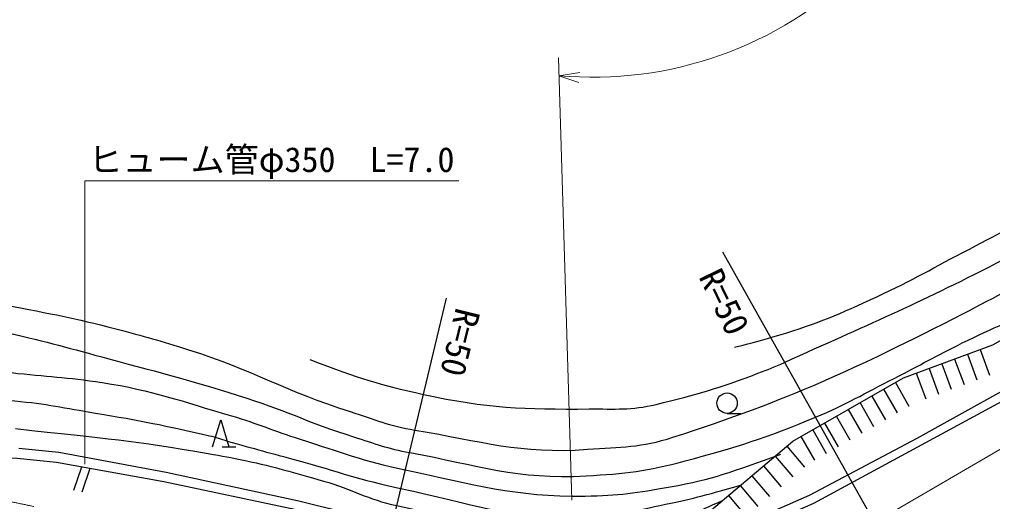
# Model space of a CAD drawing. Units: millimetres, scale not verified. Extents: x 40000 to 680000, y 20000 to 380000.
# Drawn here: x 324021 to 395462, y 296267 to 331696 of the extents above; entities that cross this region are included whole.
import ezdxf
from ezdxf.enums import TextEntityAlignment as Align

# ---------------------------------------------------------------- set-up
doc = ezdxf.new("R2010")
doc.units = ezdxf.units.MM
doc.header["$LTSCALE"] = 1000
doc.linetypes.add('CHAIN', pattern=[18.5, 12, -1.5, 3.5, -1.5])
for name, color, linetype, lineweight in [('M-BGD', 7, 'Continuous', 25), ('M-BMK', 2, 'CHAIN', 13), ('M-BMK-SRVR', 3, 'Continuous', 25), ('M-STR-HTXT', 7, 'Continuous', 13)]:
    doc.layers.add(name, color=color, linetype=linetype, lineweight=lineweight)
doc.styles.add('ＭＳ ゴシック', font='')
doc.styles.get('ＭＳ ゴシック').set_extended_font_data('MS Gothic')

msp = doc.modelspace()

# ---------------------------------------------------------------- linework, layer by layer
at = {"layer": 'M-BGD'}
for p, q in [((394552, 307436), (395247, 305560)), ((392676, 306741), (393371, 304865)), ((393614, 307088), (394309, 305213)), ((390801, 306046), (391496, 304170)), ((391739, 306393), (392434, 304518)), ((389863, 305698), (390558, 303823)), ((387468, 304514), (388461, 302779)), ((388336, 305011), (389329, 303275)), ((386600, 304018), (387593, 302282)), ((384864, 303024), (385858, 301289)), ((385732, 303521), (386725, 301785)), ((338195, 300277), (338795, 302277)), ((338795, 302277), (339395, 300277)), ((375973, 302748), (376973, 302748)), ((383996, 302528), (384990, 300792)), ((382260, 301534), (383254, 299798)), ((383128, 302031), (384122, 300295)), ((381392, 301038), (382386, 299302)), ((338895, 300277), (339895, 300277)), ((380364, 300333), (381654, 298804)), ((379506, 299609), (380795, 298080)), ((328003, 297098), (328601, 298829)), ((328618, 296983), (329217, 298717)), ((378648, 298885), (379937, 297356)), ((377790, 298162), (379079, 296633)), ((376931, 297438), (378221, 295909)), ((376073, 296714), (377362, 295185))]:
    msp.add_line(p, q, dxfattribs=at)
for points in [[(323977, 300185), (326903, 299887), (334790, 298425), (344522, 296332), (351341, 294621), (355011, 293262), (357128, 292637), (360471, 291897), (363771, 291633), (366199, 291838), (370182, 292536), (373924, 293562), (377392, 294699), (382036, 296737), (389934, 300921), (408974, 311501), (413684, 313449), (417578, 314771), (419942, 315415), (425702, 316565), (429240, 317102)], [(260626, 294903), (307274, 299567), (315413, 299772), (319586, 299698), (323847, 299467), (326729, 299168), (334609, 297740), (344336, 295673), (351169, 294052), (354825, 292699), (356986, 292061), (360378, 291384), (363766, 291038), (366275, 291250), (370309, 291957), (374092, 292952), (377629, 294077), (382336, 296149), (409349, 310790), (413971, 312777), (417787, 314088), (420062, 314743), (425787, 315920), (429725, 316412)], [(374357, 295267), (380793, 300695), (388935, 305354), (395480, 307780), (402733, 311863)]]:
    msp.add_lwpolyline(points, dxfattribs=at)
msp.add_circle((375973, 303498), 750, dxfattribs=at)
for points, knots in [([(308599, 310756), (311682, 310679), (312621, 310626), (315177, 310309), (318343, 309915), (320067, 309372), (323177, 308665), (326095, 308002), (327705, 307532), (330593, 306751), (334564, 305677), (336810, 305135), (340721, 303860), (343809, 302852), (345442, 302004), (348540, 301028), (350138, 300524), (351021, 300164), (352670, 299864), (357697, 298952), (360537, 297871), (365638, 298157), (368497, 298317), (370120, 298513), (372887, 299252), (376700, 300271), (378825, 300946), (382469, 302465), (384791, 303432), (385998, 304183), (388243, 305320), (390206, 306314), (391269, 306944), (393240, 307922), (395598, 309093), (397007, 309574), (399319, 310831), (404382, 313585), (407236, 315126), (412026, 318332), (413408, 319257), (414166, 319800), (415504, 320787), (418616, 323082), (420424, 324287), (423436, 326713), (423964, 327139), (424242, 327398), (424764, 327831), (425399, 328360), (425806, 328596), (426405, 329166), (426920, 329656), (427094, 329850), (427646, 330497)], [0, 0, 0, 0, 1, 1, 1, 2, 2, 2, 3, 3, 3, 4, 4, 4, 5, 5, 5, 6, 6, 6, 7, 7, 7, 8, 8, 8, 9, 9, 9, 10, 10, 10, 11, 11, 11, 12, 12, 12, 13, 13, 13, 14, 14, 14, 15, 15, 15, 16, 16, 16, 17, 17, 17, 18, 18, 18, 18]), ([(322725, 310765), (326743, 309986), (327865, 309804), (331104, 308955), (333202, 308404), (334375, 308081), (336443, 307424), (341172, 305920), (343573, 304367), (348307, 302878), (350146, 302299), (351149, 301828), (353053, 301517), (357967, 300713), (360758, 299741), (365724, 300106), (368193, 300288), (369644, 300229), (371998, 300991), (380615, 303779), (385262, 305964), (393327, 310084), (398189, 312568), (400769, 314236), (405413, 317109), (408299, 318894), (409881, 319951), (412665, 321891), (416762, 324747), (418058, 325857), (422803, 329681)], [0, 0, 0, 0, 1, 1, 1, 2, 2, 2, 3, 3, 3, 4, 4, 4, 5, 5, 5, 6, 6, 6, 7, 7, 7, 8, 8, 8, 9, 9, 9, 10, 10, 10, 10]), ([(345343, 306695), (349078, 305276), (350363, 304885), (353691, 304144), (358346, 303108), (361085, 303036), (365854, 303073), (367779, 303088), (368899, 302959), (370771, 303408), (373735, 304119), (375385, 304604), (378233, 305690), (379003, 305983), (379433, 306153), (380184, 306493), (386316, 309271), (389807, 310722), (395788, 313811), (398520, 315222), (400028, 316057), (402701, 317577), (405058, 318918), (406320, 319769), (408608, 321226), (410005, 322115), (410825, 322562), (412158, 323545), (414186, 325040), (414815, 325771), (416909, 327906)], [0, 0, 0, 0, 1, 1, 1, 2, 2, 2, 3, 3, 3, 4, 4, 4, 5, 5, 5, 6, 6, 6, 7, 7, 7, 8, 8, 8, 9, 9, 9, 10, 10, 10, 10]), ([(376515, 307614), (378059, 307974), (378504, 308115), (379762, 308492), (382659, 309361), (384226, 310047), (386970, 311319), (389679, 312574), (391111, 313452), (393762, 314825), (396213, 316095), (397583, 316812), (400031, 318088), (401804, 319013), (402862, 319416), (404568, 320458), (407013, 321951), (407805, 322747), (410337, 324988)], [0, 0, 0, 0, 1, 1, 1, 2, 2, 2, 3, 3, 3, 4, 4, 4, 5, 5, 5, 6, 6, 6, 6]), ([(296195, 307777), (298325, 307746), (298874, 307738), (300591, 307741), (302344, 307743), (303326, 307856), (305078, 307792), (312286, 307527), (316260, 306529), (323429, 305740), (326028, 305455), (327499, 305412), (330083, 305014), (333869, 304430), (335901, 303634), (339580, 302569), (341580, 301990), (342639, 301474), (344624, 300846), (347614, 299900), (349262, 299245), (352329, 298593), (357434, 297507), (360333, 296617), (365552, 296673), (368000, 296700), (369373, 296916), (371783, 297346), (375047, 297928), (376236, 298429), (379923, 299754)], [0, 0, 0, 0, 1, 1, 1, 2, 2, 2, 3, 3, 3, 4, 4, 4, 5, 5, 5, 6, 6, 6, 7, 7, 7, 8, 8, 8, 9, 9, 9, 10, 10, 10, 10]), ([(309109, 304340), (309844, 304371), (310044, 304375), (310643, 304377), (311498, 304381), (311977, 304347), (312831, 304309), (317073, 304120), (319452, 304034), (323681, 303663), (326016, 303459), (327302, 303147), (329615, 302768), (332895, 302230), (334723, 301852), (337963, 301107), (338486, 300987), (338764, 300861), (339280, 300714), (341302, 300137), (342441, 299838), (344468, 299280), (347403, 298473), (349010, 297864), (351989, 297237), (357207, 296139), (360136, 294903), (365465, 295063), (367668, 295129), (368874, 295536), (371033, 295977), (373373, 296455), (374166, 296683), (376963, 297465)], [0, 0, 0, 0, 1, 1, 1, 2, 2, 2, 3, 3, 3, 4, 4, 4, 5, 5, 5, 6, 6, 6, 7, 7, 7, 8, 8, 8, 9, 9, 9, 10, 10, 10, 11, 11, 11, 11]), ([(323722, 301629), (330515, 300874), (332390, 300783), (337877, 299793), (338938, 299602), (339535, 299508), (340589, 299282), (342859, 298796), (344105, 298408), (346338, 297774), (348476, 297166), (349560, 296433), (351733, 295966), (357003, 294832), (359990, 293928), (365380, 293919), (366717, 293916), (367455, 294130), (368780, 294312), (369756, 294446), (370308, 294506), (371270, 294720), (373044, 295116), (373676, 295474), (375632, 296342)], [0, 0, 0, 0, 1, 1, 1, 2, 2, 2, 3, 3, 3, 4, 4, 4, 5, 5, 5, 6, 6, 6, 7, 7, 7, 8, 8, 8, 8])]:
    msp.add_open_spline(points, degree=3, knots=knots, dxfattribs=at)
at = {"layer": 'M-BMK'}
msp.add_lwpolyline([(386802, 294738), (400599, 302795), (407815, 306862)], dxfattribs=at)
msp.add_arc((312501, 238858), 58414, 77.55827, 94.42798, dxfattribs=at)
at = {"layer": 'M-BMK-SRVR'}
for p, q in [((375647, 314621), (386802, 294738)), ((350203, 289656), (355379, 311204))]:
    msp.add_line(p, q, dxfattribs=at)
at = {"layer": 'M-STR-HTXT'}
for p, q in [((364572, 296381), (363588, 328876)), ((363628, 327563), (365155, 327802)), ((363628, 327563), (365088, 327055))]:
    msp.add_line(p, q, dxfattribs=at)
msp.add_lwpolyline([(328831, 299016), (328831, 319830), (356271, 319830)], dxfattribs=at)
msp.add_arc((366139, 355285), 27835, 264.82418, 314.39921, dxfattribs=at)

# ---------------------------------------------------------------- texts
at = {"layer": 'M-BMK-SRVR', "style": 'ＭＳ ゴシック'}
for rotation, p in [(295.874, (374683, 313195)), (256.248, (356973, 310379))]:
    msp.add_text('R=50', height=1833, rotation=rotation, dxfattribs=at).set_placement(p, align=Align.MIDDLE_LEFT)
at = {"layer": 'M-STR-HTXT', "style": 'ＭＳ ゴシック'}
msp.add_text('ヒューム管φ350\u3000L=7.0', height=1833, dxfattribs=at).set_placement((342521, 321397), align=Align.MIDDLE_CENTER)

doc.saveas('drawing.dxf')
